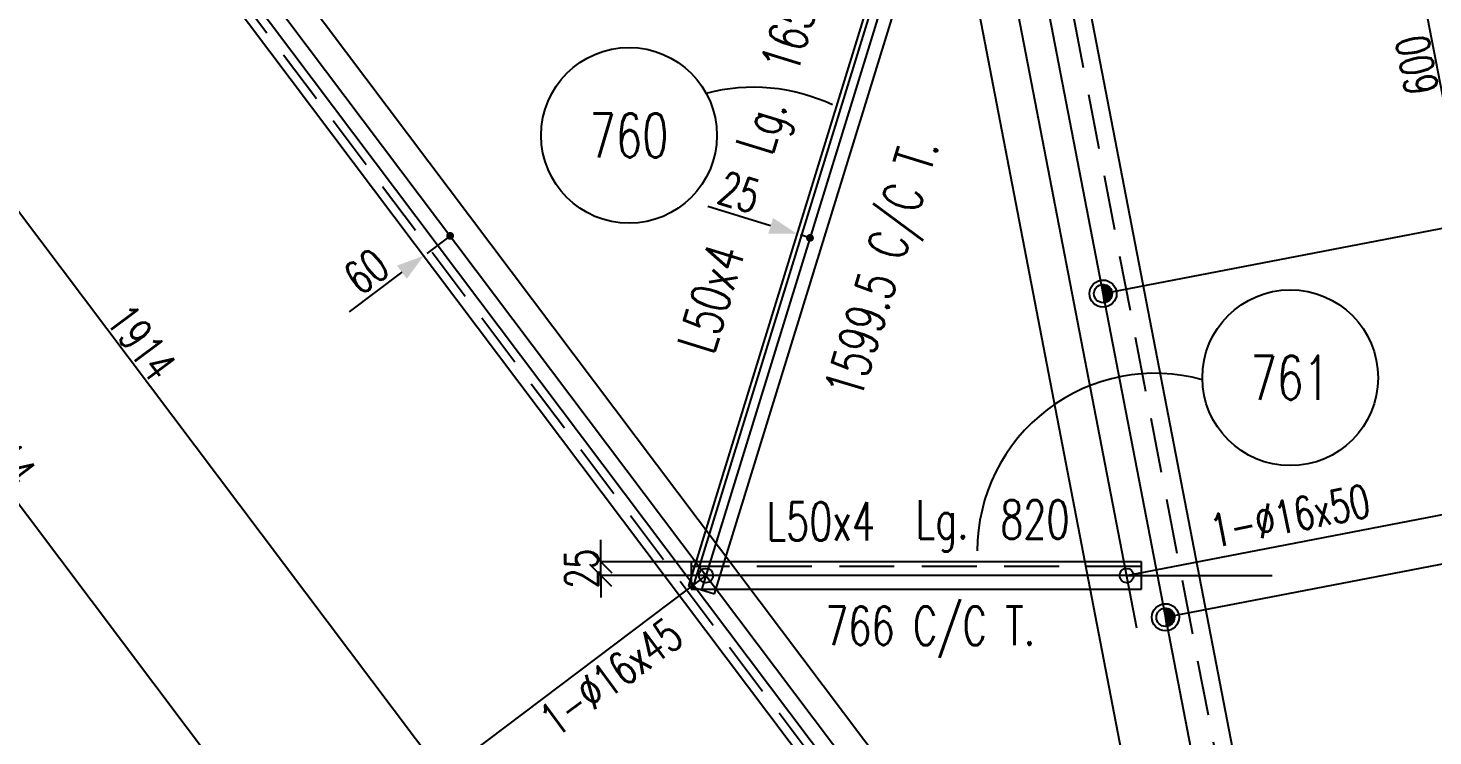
# Model space of a CAD drawing. Extents: x 707090 to 723393, y -5011 to 6523.
# Drawn here: x 715298 to 717855, y -2699 to -1411 of the extents above; entities that cross this region are included whole.
import ezdxf
from ezdxf.enums import TextEntityAlignment as Align

# ---------------------------------------------------------------- set-up
doc = ezdxf.new("R2010")
doc.units = 0
doc.header["$LTSCALE"] = 200
doc.header["$MEASUREMENT"] = 0
doc.linetypes.add('DASHED', pattern=[0.75, 0.5, -0.25])
doc.layers.get('0').update_dxf_attribs({"linetype": 'CONTINUOUS'})
for name, color, linetype in [('ASSI', 6, 'CONTINUOUS'), ('BOLLINI_1', 7, 'CONTINUOUS'), ('FORI', 2, 'CONTINUOUS'), ('LINEA_ANG', 2, 'CONTINUOUS'), ('LS', 7, 'CONTINUOUS'), ('QT_MAL', 7, 'CONTINUOUS'), ('QT_MPR', 7, 'CONTINUOUS'), ('QT_MSP', 7, 'CONTINUOUS'), ('TRAT-Y', 7, 'DASHED')]:
    doc.layers.add(name, color=color, linetype=linetype)
doc.styles.add('QUOTE', font='ROMANS8.SHX', dxfattribs={"width": 0.7})
doc.styles.add('RQL', font='ROMANS8.SHX', dxfattribs={"width": 0.7})
doc.styles.add('RS', font='ROMANS8.shx', dxfattribs={"width": 0.7})
doc.styles.get("Standard").update_dxf_attribs({"font": 'ROMANS8.SHX', "width": 0.7})
doc.dimstyles.new('FRECCE1', dxfattribs={"dimtxt": 60, "dimasz": 6.66, "dimexe": 0, "dimexo": 0, "dimgap": 1, "dimtad": 1, "dimzin": 0, "dimdsep": 46, "dimtxsty": 'RS', "dimblk1": 'QUOTP', "dimblk2": 'QUOTF', "dimsah": 1, "dimcen": 0, "dimclrd": 2, "dimclre": 2, "dimclrt": 7, "dimadec": 0, "dimazin": 0, "dimtfac": 1, "dimtix": 1, "dimtmove": 2, "dimatfit": 3, "dimldrblk": 'QUOTP', "dimfxl": 1, "dimtolj": 1, "dimtzin": 0, "dimarcsym": 0})
doc.dimstyles.new('TRATTO', dxfattribs={"dimscale": 0, "dimtxt": 60, "dimasz": 40, "dimexe": 0, "dimexo": 0, "dimgap": 5, "dimtad": 1, "dimrnd": 0.5, "dimdsep": 46, "dimtxsty": 'RS', "dimblk1": 'OBLIQUE', "dimblk2": 'OBLIQUE', "dimsah": 1, "dimcen": 0.09, "dimclrd": 2, "dimclre": 2, "dimclrt": 7, "dimadec": 0, "dimazin": 0, "dimtfac": 1, "dimtix": 1, "dimtmove": 2, "dimatfit": 3, "dimfxl": 1, "dimtolj": 1, "dimtzin": 0, "dimarcsym": 0})

# ---------------------------------------------------------------- blocks, each defined once
blk = doc.blocks.new('ASSE98')
blk.add_line((0, 0), (1, 0))
at = {"color": 7, "flags": 1}
for tag, p in [('LAV1', (3.07431, 6.82847)), ('LAV2', (3.07431, 6.49513)), ('LAV3', (3.07431, 6.1618)), ('LAV4', (3.07431, 5.82847)), ('LAV5', (3.07431, 5.49513)), ('LAV6', (3.07431, 5.1618)), ('LAV7', (3.07431, 4.82847)), ('LAV8', (3.07431, 4.49513)), ('LAV9', (3.07431, 4.1618)), ('LAV10', (3.07431, 3.82847))]:
    blk.add_attdef(tag, p, '', height=0.2, dxfattribs=at)
at = {"color": 7, "style": 'QUOTE', "width": 0.5, "flags": 1}
for tag, p in [('TI', (1.38308, 6.82731)), ('DI_S', (1.38308, 6.42178)), ('D_S', (1.38308, 6.02092)), ('E_S', (1.38308, 5.68065)), ('NFORI', (1.36454, 5.29792)), ('ALAR', (1.36349, 4.93246)), ('FAM', (1.3775, 4.54645)), ('ALA', (1.38308, 4.19257)), ('DISP2', (1.38308, 3.84971)), ('DISP1', (1.38308, 3.50686)), ('PINZAF', (1.38308, 3.164)), ('PINZAI', (1.38308, 2.82114)), ('TRP', (1.38308, 2.47829)), ('NP', (1.38308, 2.13543)), ('SV', (1.38308, 1.79257)), ('PESO', (1.38308, 1.44971)), ('QUA', (1.38308, 1.10686)), ('LUN', (1.38308, 0.764)), ('PROF', (1.38308, 0.42114)), ('POS', (1.38308, 0.07829))]:
    blk.add_attdef(tag, p, '', height=0.2, dxfattribs=at)
blk = doc.blocks.new('QUOTP')
at = {"layer": 'ASSI', "color": 2, "const_width": 1.07}
blk.add_lwpolyline([(-0.53, 0, 1), (0.53, 0, 1)], format="xyb", close=True, dxfattribs=at)
blk = doc.blocks.new('QUOTF')
at = {"layer": 'LS', "color": 2}
blk.add_line((7.5, 0), (25.5, 0), dxfattribs=at)
blk.add_solid([(7.5, 2.25), (0, 0), (7.5, -2.25)], dxfattribs=at)
blk = doc.blocks.new('*D26')
at = {"layer": 'QT_MAL', "color": 2, "lineweight": -2, "transparency": 16777216}
for p, q in [((716066, -1788.8), (716066, -1788.8)), ((716060.7, -1792.8), (716023.4, -1820.9)), ((716018.1, -1824.9), (716018.1, -1824.9))]:
    blk.add_line(p, q, dxfattribs=at)
at = {"layer": 'QT_MAL', "color": 2, "lineweight": -2, "transparency": 16777216, "xscale": 6.66, "yscale": 6.66, "zscale": 6.66}
for name, p, rotation in [('QUOTP', (716066, -1788.8), 36.99463545497727), ('QUOTF', (716018.1, -1824.9), 216.9946354549773)]:
    blk.add_blockref(name, p, dxfattribs=dict(at, rotation=rotation))
at = {"layer": 'QT_MAL', "color": 7, "transparency": 16777216, "insert": (715913.4, -1853.5), "char_height": 60, "attachment_point": 5, "rotation": 36.9946, "style": 'RS'}
blk.add_mtext('\\A1;60', dxfattribs=at)
blk = doc.blocks.new('16')
blk.add_circle((0, 0), 1)
blk = doc.blocks.new('P20')
at = {"color": 0}
for p, q in [((0, 0.98), (0.02, 1)), ((0, 0.94), (0.06, 1)), ((1, -0.01), (0, 0.99)), ((0, 0.89), (0.1, 0.99)), ((0, 0.85), (0.14, 0.99)), ((0, 0.8), (0.18, 0.98)), ((0, 0.76), (0.22, 0.98)), ((0, 0.71), (0.25, 0.97)), ((0, 0.67), (0.29, 0.96)), ((1, -0.05), (0, 0.95)), ((0, 0.62), (0.32, 0.95)), ((0, 0.58), (0.36, 0.93)), ((0, 0.53), (0.39, 0.92)), ((0, 0.49), (0.42, 0.91)), ((1, -0.09), (0, 0.9)), ((0, 0.44), (0.45, 0.89)), ((0, 0.4), (0.48, 0.88)), ((0.99, -0.13), (0, 0.86)), ((0, 0.35), (0.51, 0.86)), ((0, 0.31), (0.54, 0.84)), ((0, 0.26), (0.56, 0.83)), ((0.99, -0.17), (0, 0.81)), ((0, 0.22), (0.59, 0.81)), ((0, 0.17), (0.61, 0.79)), ((0.98, -0.21), (0, 0.77)), ((0, 0.13), (0.64, 0.77)), ((0, 0.08), (0.66, 0.75)), ((0, 0.04), (0.69, 0.73)), ((0.97, -0.25), (0, 0.72)), ((0, -0.01), (0.71, 0.7)), ((0.96, -0.28), (0, 0.68)), ((0, -0.05), (0.73, 0.68)), ((0, -0.1), (0.75, 0.66)), ((0.95, -0.32), (0, 0.63)), ((0, -0.14), (0.77, 0.63)), ((0, -0.19), (0.79, 0.61)), ((0.94, -0.35), (0, 0.59)), ((0, -0.23), (0.81, 0.58)), ((0, -0.28), (0.83, 0.56)), ((0.92, -0.38), (0, 0.54)), ((0, -0.32), (0.85, 0.53)), ((0.91, -0.41), (0, 0.5)), ((0, -0.36), (0.87, 0.5)), ((0, -0.41), (0.88, 0.47)), ((0.9, -0.44), (0, 0.45)), ((0, -0.45), (0.9, 0.44)), ((0.88, -0.47), (0, 0.41)), ((0, -0.5), (0.91, 0.41)), ((0, -0.54), (0.92, 0.38)), ((0.87, -0.5), (0, 0.36)), ((0, -0.59), (0.94, 0.35)), ((0.85, -0.53), (0, 0.32)), ((0, -0.63), (0.95, 0.31)), ((0, -0.68), (0.96, 0.28)), ((0.83, -0.56), (0, 0.27)), ((0, -0.72), (0.97, 0.25)), ((0.81, -0.58), (0, 0.23)), ((0, -0.77), (0.98, 0.21)), ((0.79, -0.61), (0, 0.18)), ((0, -0.81), (0.99, 0.17)), ((0.77, -0.63), (0, 0.14)), ((0, -0.86), (0.99, 0.13)), ((0.75, -0.66), (0, 0.09)), ((0, -0.9), (1, 0.09)), ((0.73, -0.68), (0, 0.05)), ((0, -0.95), (1, 0.05)), ((0.71, -0.7), (0, 0.01)), ((0, -0.99), (1, 0.01)), ((1, 0.04), (0.04, 1)), ((1, 0.09), (0.09, 1)), ((0.99, 0.14), (0.14, 0.99)), ((0.98, 0.19), (0.19, 0.98)), ((0.97, 0.25), (0.25, 0.97)), ((0.95, 0.31), (0.31, 0.95)), ((0.92, 0.38), (0.38, 0.92)), ((0.88, 0.47), (0.47, 0.88)), ((0.81, 0.59), (0.59, 0.81)), ((0.69, -0.73), (0, -0.04)), ((0.66, -0.75), (0, -0.08)), ((0.64, -0.77), (0, -0.13)), ((0.61, -0.79), (0, -0.17)), ((0.59, -0.81), (0, -0.22)), ((0.56, -0.83), (0, -0.26)), ((0.54, -0.84), (0, -0.31)), ((0.51, -0.86), (0, -0.35)), ((0.48, -0.88), (0, -0.4)), ((0.45, -0.89), (0, -0.44)), ((0.42, -0.91), (0, -0.49)), ((0.39, -0.92), (0, -0.53)), ((0.36, -0.93), (0, -0.58)), ((0.32, -0.95), (0, -0.62)), ((0.29, -0.96), (0, -0.67)), ((0.25, -0.97), (0, -0.71)), ((0.22, -0.98), (0, -0.76)), ((0.18, -0.98), (0, -0.8)), ((0.14, -0.99), (0, -0.85)), ((0.1, -0.99), (0, -0.89)), ((0.04, -1), (1, -0.04)), ((0.09, -1), (1, -0.09)), ((0.14, -0.99), (0.99, -0.14)), ((0.19, -0.98), (0.98, -0.19)), ((0.25, -0.97), (0.97, -0.25)), ((0.31, -0.95), (0.95, -0.31)), ((0.38, -0.92), (0.92, -0.38)), ((0.47, -0.88), (0.88, -0.47)), ((0.59, -0.81), (0.81, -0.59))]:
    blk.add_line(p, q, dxfattribs=at)
for radius in [1.5, 1]:
    blk.add_circle((0, 0), radius)
blk = doc.blocks.new('_OBLIQUE')
at = {"color": 0, "linetype": 'ByBlock'}
blk.add_line((-0.5, -0.5), (0.5, 0.5), dxfattribs=at)
blk = doc.blocks.new('*D45')
at = {"layer": 'QT_MPR', "color": 2, "lineweight": -2, "transparency": 16777216}
for p, q in [((715879.6, 5236.4), (717131.6, 5477.9)), ((717131.6, 5477.9), (718900.4, -3694.3)), ((717648.5, -3935.7), (718900.4, -3694.3))]:
    blk.add_line(p, q, dxfattribs=at)
at = {"layer": 'QT_MPR', "color": 2, "lineweight": -2, "transparency": 16777216, "xscale": 40, "yscale": 40, "zscale": 40}
for p, rotation in [((717131.6, 5477.9), 100.9154326102447), ((718900.4, -3694.3), 280.9154326102447)]:
    blk.add_blockref('_OBLIQUE', p, dxfattribs=dict(at, rotation=rotation))
at = {"layer": 'QT_MPR', "color": 7, "transparency": 16777216, "insert": (717981.6, 885.2), "char_height": 60, "attachment_point": 5, "rotation": 100.9154, "style": 'RS'}
blk.add_mtext('\\A1;9341.5', dxfattribs=at)
blk = doc.blocks.new('*D60')
at = {"layer": 'QT_MPR', "color": 2, "lineweight": -2, "transparency": 16777216}
for p, q in [((717002.9, -878.3), (718014.2, -683.3)), ((718014.2, -683.3), (718309, -2212)), ((717297.7, -2407), (718309, -2212))]:
    blk.add_line(p, q, dxfattribs=at)
at = {"layer": 'QT_MPR', "color": 2, "lineweight": -2, "transparency": 16777216, "xscale": 40, "yscale": 40, "zscale": 40}
for p, rotation in [((718014.2, -683.3), 100.9154326102447), ((718309, -2212), 280.9154326102447)]:
    blk.add_blockref('_OBLIQUE', p, dxfattribs=dict(at, rotation=rotation))
at = {"layer": 'QT_MPR', "color": 7, "transparency": 16777216, "insert": (718127.3, -1454.3), "char_height": 60, "attachment_point": 5, "rotation": 100.9154, "style": 'RS'}
blk.add_mtext('\\A1;1556.5', dxfattribs=at)
blk = doc.blocks.new('*D61')
at = {"layer": 'QT_MPR', "color": 2, "lineweight": -2, "transparency": 16777216}
for p, q in [((717297.7, -2407), (718309, -2212)), ((718309, -2212), (718467.6, -3034.3)), ((717510.2, -3218.9), (718467.6, -3034.3))]:
    blk.add_line(p, q, dxfattribs=at)
at = {"layer": 'QT_MPR', "color": 2, "lineweight": -2, "transparency": 16777216, "xscale": 40, "yscale": 40, "zscale": 40}
for p, rotation in [((718309, -2212), 100.9154326102447), ((718467.6, -3034.3), 280.9154326102447)]:
    blk.add_blockref('_OBLIQUE', p, dxfattribs=dict(at, rotation=rotation))
at = {"layer": 'QT_MPR', "color": 7, "transparency": 16777216, "insert": (718354, -2629.8), "char_height": 60, "attachment_point": 5, "rotation": 100.9154, "style": 'RS'}
blk.add_mtext('\\A1;838', dxfattribs=at)
blk = doc.blocks.new('*D83')
at = {"layer": 'QT_MSP', "color": 2, "lineweight": -2, "transparency": 16777216}
for p, q in [((717141.1, -1304.7), (717803.9, -1176.9)), ((717803.9, -1176.9), (717917.5, -1766.1)), ((717254.7, -1893.9), (717917.5, -1766.1))]:
    blk.add_line(p, q, dxfattribs=at)
at = {"layer": 'QT_MSP', "color": 2, "lineweight": -2, "transparency": 16777216, "xscale": 40, "yscale": 40, "zscale": 40}
for p, rotation in [((717803.9, -1176.9), 100.9154326102447), ((717917.5, -1766.1), 280.9154326102447)]:
    blk.add_blockref('_OBLIQUE', p, dxfattribs=dict(at, rotation=rotation))
at = {"layer": 'QT_MSP', "color": 7, "transparency": 16777216, "insert": (717826.3, -1478.1), "char_height": 60, "attachment_point": 5, "rotation": 100.9154, "style": 'RS'}
blk.add_mtext('\\A1;600', dxfattribs=at)
blk = doc.blocks.new('*D84')
at = {"layer": 'QT_MSP', "color": 2, "lineweight": -2, "transparency": 16777216}
for p, q in [((717254.7, -1893.9), (717917.5, -1766.1)), ((717917.5, -1766.1), (718014.5, -2268.8)), ((717297.7, -2407), (718014.5, -2268.8))]:
    blk.add_line(p, q, dxfattribs=at)
at = {"layer": 'QT_MSP', "color": 2, "lineweight": -2, "transparency": 16777216, "xscale": 40, "yscale": 40, "zscale": 40}
for p, rotation in [((717917.5, -1766.1), 100.9154326102447), ((718014.5, -2268.8), 280.9154326102447)]:
    blk.add_blockref('_OBLIQUE', p, dxfattribs=dict(at, rotation=rotation))
at = {"layer": 'QT_MSP', "color": 7, "transparency": 16777216, "insert": (717931.6, -2024.1), "char_height": 60, "attachment_point": 5, "rotation": 100.9154, "style": 'RS'}
blk.add_mtext('\\A1;512', dxfattribs=at)
blk = doc.blocks.new('*D85')
at = {"layer": 'QT_MSP', "color": 2, "lineweight": -2, "transparency": 16777216}
for p, q in [((717297.7, -2407), (718014.5, -2268.8)), ((718014.5, -2268.8), (718031.1, -2355.2)), ((717368.3, -2483), (718031.1, -2355.2))]:
    blk.add_line(p, q, dxfattribs=at)
at = {"layer": 'QT_MSP', "color": 2, "lineweight": -2, "transparency": 16777216, "xscale": 40, "yscale": 40, "zscale": 40}
for p, rotation in [((718014.5, -2268.8), 100.9154326102447), ((718031.1, -2355.2), 280.9154326102447)]:
    blk.add_blockref('_OBLIQUE', p, dxfattribs=dict(at, rotation=rotation))
at = {"layer": 'QT_MSP', "color": 7, "transparency": 16777216, "insert": (718073.1, -2307.4), "char_height": 60, "attachment_point": 5, "rotation": 100.9154, "style": 'RS'}
blk.add_mtext('\\A1;88', dxfattribs=at)
blk = doc.blocks.new('*D86')
at = {"layer": 'QT_MSP', "color": 2, "lineweight": -2, "transparency": 16777216}
for p, q in [((717368.3, -2483), (718031.1, -2355.2)), ((718031.1, -2355.2), (718144.7, -2944.4)), ((717481.9, -3072.2), (718144.7, -2944.4))]:
    blk.add_line(p, q, dxfattribs=at)
at = {"layer": 'QT_MSP', "color": 2, "lineweight": -2, "transparency": 16777216, "xscale": 40, "yscale": 40, "zscale": 40}
for p, rotation in [((718031.1, -2355.2), 100.9154326102447), ((718144.7, -2944.4), 280.9154326102447)]:
    blk.add_blockref('_OBLIQUE', p, dxfattribs=dict(at, rotation=rotation))
at = {"layer": 'QT_MSP', "color": 7, "transparency": 16777216, "insert": (718053.6, -2656.4), "char_height": 60, "attachment_point": 5, "rotation": 100.9154, "style": 'RS'}
blk.add_mtext('\\A1;600', dxfattribs=at)
blk = doc.blocks.new('*D145')
at = {"layer": 'QT_MAL', "color": 2, "lineweight": -2, "transparency": 16777216}
blk.add_line((716714.8, -1790.5), (716703.7, -1787.1), dxfattribs=at)
at = {"layer": 'QT_MAL', "color": 2, "lineweight": -2, "transparency": 16777216, "xscale": 6.66, "yscale": 6.66, "zscale": 6.66}
for name, p, rotation in [('QUOTF', (716697.3, -1785.1), 162.8737467490684), ('QUOTP', (716721.2, -1792.5), 342.8737467490683)]:
    blk.add_blockref(name, p, dxfattribs=dict(at, rotation=rotation))
at = {"layer": 'QT_MAL', "color": 7, "transparency": 16777216, "insert": (716592.5, -1709.4), "char_height": 60, "attachment_point": 5, "rotation": 342.8737, "style": 'RS'}
blk.add_mtext('\\A1;25', dxfattribs=at)
blk = doc.blocks.new('*D150')
at = {"layer": 'QT_MPR', "color": 2, "lineweight": -2, "transparency": 16777216}
for p, q in [((716531.8, -2407), (716052, -2768.5)), ((716052, -2768.5), (716905.5, -3901.5)), ((717363, -3556.8), (716905.5, -3901.5))]:
    blk.add_line(p, q, dxfattribs=at)
at = {"layer": 'QT_MPR', "color": 2, "lineweight": -2, "transparency": 16777216, "xscale": 40, "yscale": 40, "zscale": 40}
for p, rotation in [((716052, -2768.5), 126.9946354549773), ((716905.5, -3901.5), 306.9946354549773)]:
    blk.add_blockref('_OBLIQUE', p, dxfattribs=dict(at, rotation=rotation))
at = {"layer": 'QT_MPR', "color": 7, "transparency": 16777216, "insert": (716506.7, -3313.9), "char_height": 60, "attachment_point": 5, "rotation": 306.9946, "style": 'RS'}
blk.add_mtext('\\A1;1418.5', dxfattribs=at)
blk = doc.blocks.new('*D163')
at = {"layer": 'QT_MPR', "color": 2, "lineweight": -2, "transparency": 16777216}
for p, q in [((714358.8, -1710.4), (714674.6, -1472.5)), ((714674.6, -1472.5), (715766.1, -2921.3)), ((715450.3, -3159.2), (715766.1, -2921.3))]:
    blk.add_line(p, q, dxfattribs=at)
at = {"layer": 'QT_MPR', "color": 2, "lineweight": -2, "transparency": 16777216, "xscale": 40, "yscale": 40, "zscale": 40}
for p, rotation in [((714674.6, -1472.5), 126.9946354549771), ((715766.1, -2921.3), 306.9946354549771)]:
    blk.add_blockref('_OBLIQUE', p, dxfattribs=dict(at, rotation=rotation))
at = {"layer": 'QT_MPR', "color": 7, "transparency": 16777216, "insert": (715248.3, -2175.8), "char_height": 60, "attachment_point": 5, "rotation": 306.9946, "style": 'RS'}
blk.add_mtext('\\A1;1814', dxfattribs=at)
blk = doc.blocks.new('*D170')
at = {"layer": 'LS', "color": 2, "lineweight": -2, "transparency": 16777216}
for p, q in [((715380.1, -878.3), (714900.3, -1239.8)), ((714900.3, -1239.8), (716052, -2768.5)), ((716531.8, -2407), (716052, -2768.5))]:
    blk.add_line(p, q, dxfattribs=at)
at = {"layer": 'LS', "color": 2, "lineweight": -2, "transparency": 16777216, "xscale": 40, "yscale": 40, "zscale": 40}
for p, rotation in [((714900.3, -1239.8), 126.9946354549771), ((716052, -2768.5), 306.9946354549771)]:
    blk.add_blockref('_OBLIQUE', p, dxfattribs=dict(at, rotation=rotation))
at = {"layer": 'LS', "color": 7, "transparency": 16777216, "insert": (715504.1, -1983.1), "char_height": 60, "attachment_point": 5, "rotation": 306.9946, "style": 'RS'}
blk.add_mtext('\\A1;1914', dxfattribs=at)
blk = doc.blocks.new('*D171')
at = {"layer": 'LS', "color": 2, "lineweight": -2, "transparency": 16777216}
for p, q in [((716340.3, -2382), (716340.3, -2342)), ((716504.7, -2382), (716340.3, -2382)), ((716340.3, -2407), (716340.3, -2382)), ((716531.8, -2407), (716340.3, -2407)), ((716340.3, -2407), (716340.3, -2447))]:
    blk.add_line(p, q, dxfattribs=at)
at = {"layer": 'LS', "color": 2, "lineweight": -2, "transparency": 16777216, "xscale": 40, "yscale": 40, "zscale": 40}
for p, rotation in [((716340.3, -2382), 270), ((716340.3, -2407), 90)]:
    blk.add_blockref('_OBLIQUE', p, dxfattribs=dict(at, rotation=rotation))
at = {"layer": 'LS', "color": 7, "transparency": 16777216, "insert": (716305.3, -2394.5), "char_height": 60, "attachment_point": 5, "rotation": 90, "style": 'RS'}
blk.add_mtext('\\A1;25', dxfattribs=at)
blk = doc.blocks.new('bull')
at = {"style": 'RS', "width": 0.7, "flags": 1}
for tag, p in [('NN', (-12.25, 0)), ('DIAMETRO', (0, -4.86)), ('SERRAGGIO', (0, -9.71)), ('LUNGHEZZA', (0, -14.57)), ('NB', (0, -19.43)), ('TIPO', (0, -24.12)), ('EL', (-0.14, -29))]:
    blk.add_attdef(tag, p, '', height=3, dxfattribs=at)
at = {"style": 'RS', "width": 0.7}
blk.add_attdef('BULLONE', (0, 0), '', height=3, dxfattribs=at)
blk = doc.blocks.new('xxx')
blk.add_circle((0, 0), 8)
at = {"color": 3, "style": 'RQL', "width": 0.7}
blk.add_attdef('POS', text='', height=4, dxfattribs=at).set_placement((0, 0), align=Align.MIDDLE)
at = {"color": 3, "style": 'RQL', "width": 0.7, "flags": 1}
blk.add_attdef('POS1', (-0.39, -5.42), '', height=2, dxfattribs=at)
at = {"style": 'RQL', "width": 0.7, "flags": 1}
blk.add_attdef('TIPO', (-0.39, -8.66), '', height=2, dxfattribs=at)

msp = doc.modelspace()

# ---------------------------------------------------------------- linework, layer by layer
at = {"layer": 'LINEA_ANG'}
for p, q in [((717648.344, -3538.898), (715829.352, 5893.308)), ((715632.971, 5855.436), (717451.962, -3576.77)), ((717430.386, -3516.629), (710897.894, 5153.97)), ((710785.367, 5120.525), (717423.163, -3689.845)), ((716986.921, -845.173), (716499.854, -2425.831)), ((716547.637, -2440.555), (717034.704, -859.897)), ((717324.669, -2382.033), (716504.669, -2382.033)), ((716504.669, -2382.033), (716504.669, -2432.033)), ((717324.669, -2432.033), (717324.669, -2382.033)), ((716499.854, -2425.831), (716547.637, -2440.555)), ((716504.669, -2432.033), (717324.669, -2432.033))]:
    msp.add_line(p, q, dxfattribs=at)
at = {"layer": 'LINEA_ANG', "color": 2}
msp.add_line((716995.044, -847.676), (716507.977, -2428.334), dxfattribs=at)
at = {"layer": 'LS', "color": 6}
for p, q in [((715755.699, 5879.104), (717767.309, -4551.907)), ((710738.096, 5236.447), (717648.48, -3935.729)), ((717316.189, -2503.063), (715845.992, 5120.502)), ((717415.461, -3579.91), (711693.836, 4014.422))]:
    msp.add_line(p, q, dxfattribs=at)
at = {"layer": 'LS', "color": 2}
msp.add_line((717297.669, -2407.033), (717562.85, -2407.033), dxfattribs=at)
at = {"layer": 'LS', "color": 6}
for centre, radius, start, end in [((716618.564, -1855.789), 337.455, 64.75712, 104.798747), ((717349.274, -2362.443), 323.526, 74.522748, 179.948621)]:
    msp.add_arc(centre, radius, start, end, dxfattribs=at)
at = {"layer": 'TRAT-Y'}
for p, q in [((717616.923, -3544.957), (715797.931, 5887.249)), ((710798.146, 5130.153), (717435.942, -3680.217)), ((717324.669, -2390.533), (716504.669, -2390.533))]:
    msp.add_line(p, q, dxfattribs=at)

# ---------------------------------------------------------------- block references
at = {"layer": 'ASSI'}
for p, xscale, rotation in [((717648.344, -3538.898), 9606, 100.9154326102447), ((710785.367, 5120.525), 11031, 306.9946354549773)]:
    msp.add_blockref('ASSE98', p, dxfattribs=dict(at, xscale=xscale, rotation=rotation))
ref = msp.add_blockref('ASSE98', (717010.813, -852.535), dxfattribs=dict(at, xscale=1654, zscale=1654, rotation=252.8737467490683))
ref.add_attrib('PROF', 'L50x4', (716545.168, -2007.108), dxfattribs={"layer": '0', "color": 2, "height": 70, "rotation": 72.873747, "style": 'QUOTE', "width": 0.7})
ref.add_attrib('LUN', '1654', (716696.84, -1497.654), dxfattribs={"layer": '0', "color": 2, "height": 70, "rotation": 72.873747, "style": 'QUOTE', "width": 0.7})
ref.add_attrib('PESO', '1599.5 C/C T.', (716812.753, -2089.562), dxfattribs={"layer": '0', "color": 2, "height": 70, "rotation": 72.873747, "style": 'QUOTE', "width": 0.7})
ref.add_attrib('SV', 'Lg.', (716651.452, -1644.953), dxfattribs={"layer": '0', "color": 2, "height": 70, "rotation": 72.873747, "style": 'QUOTE', "width": 0.7})
ref = msp.add_blockref('ASSE98', (717324.669, -2407.033), dxfattribs=dict(at, xscale=819.9999999999999, zscale=819.9999999999999, rotation=180))
ref.add_attrib('PROF', 'L50x4', (716642.135, -2343.471), dxfattribs={"layer": '0', "color": 2, "height": 70, "style": 'QUOTE', "width": 0.7})
ref.add_attrib('LUN', '820', (717067.62, -2339.92), dxfattribs={"layer": '0', "color": 2, "height": 70, "style": 'QUOTE', "width": 0.7})
ref.add_attrib('PESO', '766 C/C T.', (716749.094, -2533.546), dxfattribs={"layer": '0', "color": 2, "height": 70, "style": 'QUOTE', "width": 0.7})
ref.add_attrib('SV', 'Lg.', (716913.486, -2339.92), dxfattribs={"layer": '0', "color": 2, "height": 70, "style": 'QUOTE', "width": 0.7})
at = {"layer": 'BOLLINI_1', "xscale": 19.99799999950235, "yscale": 19.99799999950235, "zscale": 19.99799999950235}
for p, values in [((716391.788, -1605.893), {'POS': '760'}), ((717595.552, -2047.016), {'POS': '761'})]:
    msp.add_blockref('xxx', p, dxfattribs=at).add_auto_attribs(values)
at = {"layer": 'FORI', "xscale": 16.5, "yscale": 16.5, "zscale": 16.5, "rotation": 7.543052222774039}
for p in [(717254.714, -1893.891), (717368.329, -2483.035)]:
    msp.add_blockref('P20', p, dxfattribs=at)
at = {"layer": 'FORI', "xscale": 13, "yscale": 13, "zscale": 13}
for p in [(716531.807, -2407.033), (717297.669, -2407.033)]:
    msp.add_blockref('16', p, dxfattribs=at)
at = {"layer": 'LS', "color": 7, "xscale": 20, "yscale": 20, "zscale": 20}
for p, rotation, values in [((717457.093, -2356.829), 11.35847858942057, {'BULLONE': '1-%%c16x50                '}), ((716258.782, -2702.949), 36.42449891987332, {'BULLONE': '1-%%c16x45                '})]:
    msp.add_blockref('bull', p, dxfattribs=dict(at, rotation=rotation)).add_auto_attribs(values)

# ---------------------------------------------------------------- dimensions: what is measured, and where the dimension line sits
at = {"layer": 'LS'}
dim = msp.add_linear_dim(base=(716051.983, -2768.536), p1=(715380.076, -878.337), p2=(716531.807, -2407.033), angle=306.994635, dimstyle='TRATTO', override={"dimscale": 1}, dxfattribs=at)
dim.commit()
dim.dimension.update_dxf_attribs({"geometry": '*D170', "text_midpoint": (715504.071, -1983.127)})
dim = msp.add_linear_dim(base=(716340.339, -2382.033), p1=(716531.807, -2407.033), p2=(716504.669, -2382.033), angle=90, text='25', dimstyle='TRATTO', override={"dimscale": 1}, dxfattribs=at)
dim.commit()
dim.dimension.update_dxf_attribs({"geometry": '*D171', "text_midpoint": (716305.339, -2394.533)})
at = {"layer": 'QT_MAL'}
for base, p1, p2, angle, text, picture, middle in [((716697.288, -1785.108), (716721.179, -1792.47), (716697.288, -1785.108), 342.873747, '25', '*D145', (716592.46, -1709.397)), ((716018.095, -1824.892), (716066.016, -1788.788), (716018.095, -1824.892), 36.994635, '60', '*D26', (715913.429, -1853.549))]:
    dim = msp.add_linear_dim(base=base, p1=p1, p2=p2, angle=angle, text=text, dimstyle='FRECCE1', dxfattribs=at)
    dim.commit()
    dim.dimension.update_dxf_attribs({"geometry": picture, "text_midpoint": middle, "dimtype": 128})
at = {"layer": 'QT_MPR'}
for base, p1, p2, angle, text, picture, middle in [((718900.422, -3694.294), (715879.635, 5236.447), (717648.48, -3935.729), 100.915433, '9341.5', '*D45', (717981.633, 885.167)), ((718309.034, -2211.993), (717002.862, -878.337), (717297.669, -2407.033), 100.915433, '1556.5', '*D60', (718127.264, -1454.272)), ((715766.127, -2921.3), (714358.763, -1710.404), (715450.32, -3159.231), 306.994635, '1814', '*D163', (715248.302, -2175.826)), ((718467.617, -3034.309), (717297.669, -2407.033), (717510.247, -3218.937), 100.915433, '838', '*D61', (718353.959, -2629.778)), ((716905.55, -3901.479), (716531.807, -2407.033), (717363.01, -3556.824), 306.994635, '1418.5', '*D150', (716506.72, -3313.947))]:
    dim = msp.add_linear_dim(base=base, p1=p1, p2=p2, angle=angle, text=text, dimstyle='TRATTO', override={"dimscale": 1}, dxfattribs=at)
    dim.commit()
    dim.dimension.update_dxf_attribs({"geometry": picture, "text_midpoint": middle, "dimtype": 128})
at = {"layer": 'QT_MSP'}
for base, p1, p2, text, picture, middle in [((717917.511, -1766.071), (717141.098, -1304.746), (717254.714, -1893.891), '600', '*D83', (717826.336, -1478.126)), ((718014.462, -2268.801), (717254.714, -1893.891), (717297.669, -2407.033), '512', '*D84', (717931.62, -2024.063)), ((718031.127, -2355.215), (717297.669, -2407.033), (717368.329, -2483.035), '88', '*D85', (718073.061, -2307.401)), ((718144.743, -2944.36), (717368.329, -2483.035), (717481.945, -3072.18), '600', '*D86', (718053.568, -2656.415))]:
    dim = msp.add_linear_dim(base=base, p1=p1, p2=p2, angle=100.915433, text=text, dimstyle='TRATTO', override={"dimscale": 1}, dxfattribs=at)
    dim.commit()
    dim.dimension.update_dxf_attribs({"geometry": picture, "text_midpoint": middle, "dimtype": 128})

doc.saveas('drawing.dxf')
